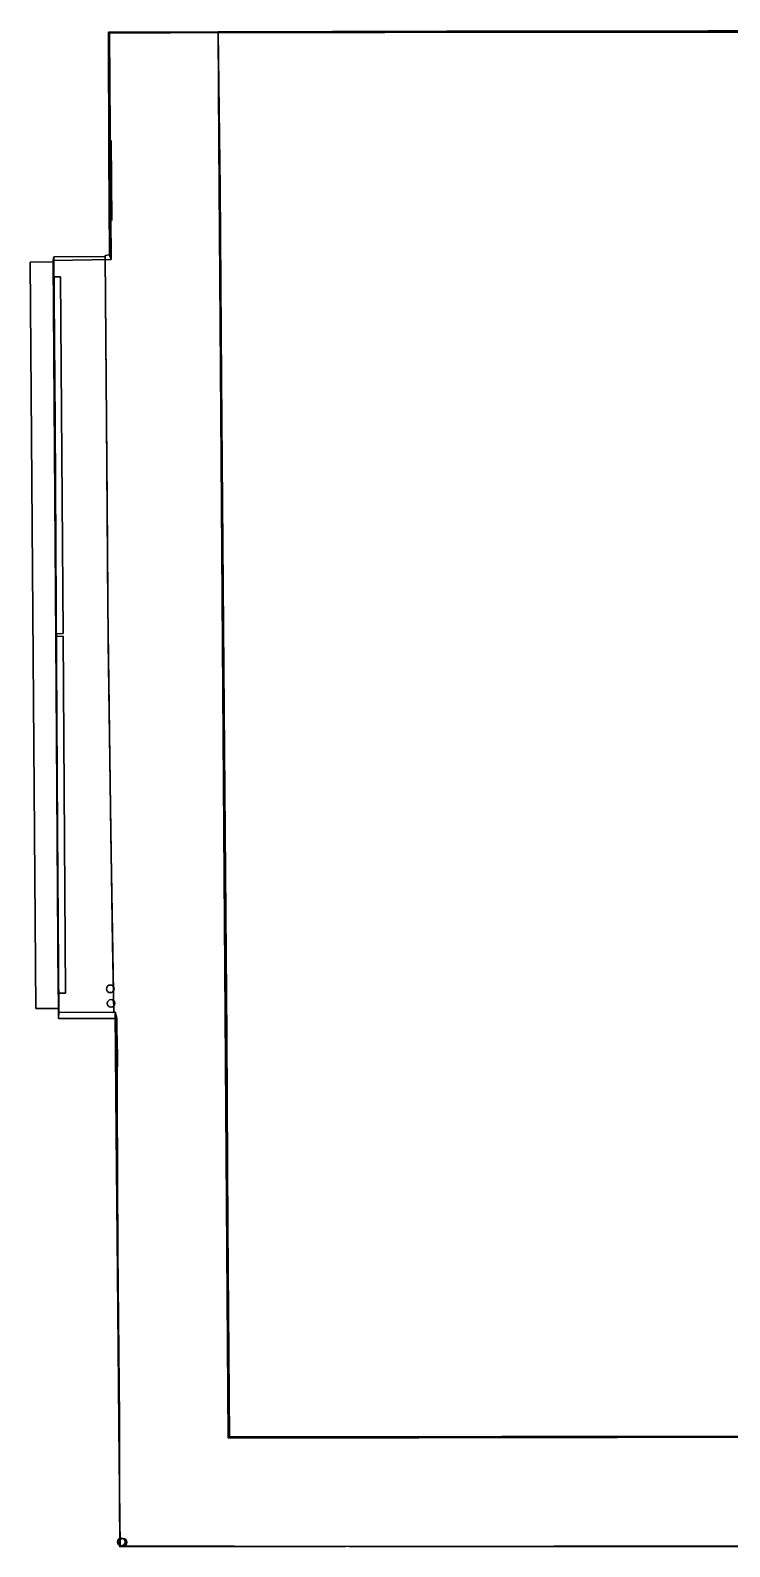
# Model space of a CAD drawing. Header units: millimetres. Extents: x -2075 to 3347, y -4061 to 425.
# Drawn here: x -2075 to -243, y -3968 to 4 of the extents above; entities that cross this region are included whole.
import ezdxf

# ---------------------------------------------------------------- set-up
doc = ezdxf.new("R2010")
doc.units = ezdxf.units.MM
for name, color, linetype, lineweight in [('Окно РАМА', 32, 'Continuous', 30), ('ПОЛ', 3, 'Continuous', 30), ('ПОТОЛОК', 150, 'Continuous', 30), ('ПРОЕМЫ', 200, 'Continuous', 30), ('Углы- Стены', 7, 'Continuous', 30), ('Электрика', 1, 'Continuous', 30)]:
    doc.layers.add(name, color=color, linetype=linetype, lineweight=lineweight)

msp = doc.modelspace()

# ---------------------------------------------------------------- linework, layer by layer
at = {"layer": 'Окно РАМА'}
for p, q in [((-2075.4, -602.9), (-2015.4, -602.5)), ((-2075.4, -602.9, 2740), (-2015.4, -602.5, 2740)), ((-2061.3, -2557.9), (-2075.4, -602.9)), ((-2061.3, -2557.9, 2740), (-2075.4, -602.9, 2740)), ((-2015.4, -602.5), (-2001.3, -2557.5)), ((-2015.4, -602.5, 2740), (-2001.3, -2557.5, 2740)), ((-2015.4, -602.5), (-2015.4, -602.5, 2740)), ((-2015.1, -641.1, 55), (-1996.1, -641, 55)), ((-2015.1, -641.1, 2165), (-1996.1, -641, 2165)), ((-2008.7, -1576.1, 55), (-2015.1, -641.1, 55)), ((-2008.7, -1576.1, 2165), (-2015.1, -641.1, 2165)), ((-2015.1, -641.1, 55), (-2015.1, -641.1, 2165)), ((-1996.1, -641, 55), (-1989.7, -1575.9, 55)), ((-1996.1, -641, 2165), (-1989.7, -1575.9, 2165)), ((-1996.1, -641, 55), (-1996.1, -641, 2165)), ((-1989.7, -1575.9, 55), (-2008.7, -1576.1, 55)), ((-1989.7, -1575.9, 2165), (-2008.7, -1576.1, 2165)), ((-2008.7, -1576.1, 55), (-2008.7, -1576.1, 2165)), ((-2008.7, -1583.1, 55), (-1989.7, -1582.9, 55)), ((-2008.7, -1583.1, 2165), (-1989.7, -1582.9, 2165)), ((-2002.3, -2518, 55), (-2008.7, -1583.1, 55)), ((-2002.3, -2518, 2165), (-2008.7, -1583.1, 2165)), ((-2008.7, -1583.1, 55), (-2008.7, -1583.1, 2165)), ((-1989.7, -1575.9, 55), (-1989.7, -1575.9, 2165)), ((-1989.7, -1582.9, 55), (-1983.3, -2517.9, 55)), ((-1989.7, -1582.9, 2165), (-1983.3, -2517.9, 2165)), ((-1989.7, -1582.9, 55), (-1989.7, -1582.9, 2165)), ((-1983.3, -2517.9, 55), (-2002.3, -2518, 55)), ((-1983.3, -2517.9, 2165), (-2002.3, -2518, 2165)), ((-2002.3, -2518, 55), (-2002.3, -2518, 2165)), ((-1983.3, -2517.9, 55), (-1983.3, -2517.9, 2165)), ((-2001.3, -2557.5), (-2061.3, -2557.9)), ((-2001.3, -2557.5, 2740), (-2061.3, -2557.9, 2740)), ((-2001.3, -2557.5), (-2001.3, -2557.5, 2740))]:
    msp.add_line(p, q, dxfattribs=at)
at = {"layer": 'ПОЛ'}
for p, q in [((-1867.7, -2.7), (-1707.8, -2.3)), ((-1866, -255.3), (-1867.7, -2.7)), ((-1707.8, -2.3), (-1146.5, -1.6)), ((-1146.5, -1.6), (-528.3, -0.8)), ((-528.3, -0.8), (248.7, -2.2)), ((-1863.7, -595.7), (-1866, -255.3)), ((-2015.5, -598.2), (-1863.7, -595.7)), ((-2001.9, -2584.4), (-2015.5, -598.2)), ((-1848.6, -2584.3), (-2001.9, -2584.4)), ((-1847.9, -2794.8), (-1848.6, -2584.3)), ((-1846.3, -3196.1), (-1847.9, -2794.8)), ((-1842, -3629.8), (-1846.3, -3196.1)), ((-1842, -3837.7), (-1842, -3629.8)), ((-1841, -3967.6), (-1842, -3837.7)), ((-1249.7, -3967.4), (-1841, -3967.6)), ((-703.7, -3966.6), (-1249.7, -3967.4)), ((412, -3965.7), (-703.7, -3966.6))]:
    msp.add_line(p, q, dxfattribs=at)
at = {"layer": 'ПОТОЛОК'}
for p, q in [((-1871, -0.4, 2735.2), (-1583.2, 0.5, 2728.2)), ((-1583.4, 0.5, 2929.5), (-984.5, 1.8, 2930.7)), ((-1581.3, -288.2, 2930.7), (-1583.4, 0.5, 2929.5)), ((-1583.2, 0.5, 2728.2), (-1583.4, 0.5, 2929.5)), ((-1583.2, 0.5, 2728.2), (-1578, -408.8, 2727.7)), ((-984.5, 1.8, 2930.7), (-300.1, 3.1, 2931.7)), ((-300.1, 3.1, 2931.7), (851.4, 4.3, 2932.7)), ((-1870.1, -321.3, 2734), (-1871, -0.4, 2735.2)), ((-1574.2, -1239.8, 2930.9), (-1581.3, -288.2, 2930.7)), ((-1868.1, -584.1, 2734.6), (-1870.1, -321.3, 2734)), ((-1578, -408.8, 2727.7), (-1574.3, -907.9, 2727.6)), ((-1879.3, -585.1, 2734.6), (-1868.1, -584.1, 2734.6)), ((-1877.4, -806.5, 2734.3), (-1879.3, -585.1, 2734.6)), ((-1874.4, -1230.1, 2735.8), (-1877.4, -806.5, 2734.3)), ((-1574.3, -907.9, 2727.6), (-1567.6, -1773.7, 2727.9)), ((-1871.4, -1598.6, 2735.7), (-1874.4, -1230.1, 2735.8)), ((-1564.9, -2574.4, 2930.1), (-1574.2, -1239.8, 2930.9)), ((-1865.3, -2030, 2736.1), (-1871.4, -1598.6, 2735.7)), ((-1567.6, -1773.7, 2727.9), (-1560.6, -2628.8, 2728.8)), ((-1859.7, -2388.3, 2735), (-1865.3, -2030, 2736.1)), ((-1856.2, -2567.5, 2734.7), (-1859.7, -2388.3, 2735)), ((-1852.8, -2567.4, 2734.7), (-1856.2, -2567.5, 2734.7)), ((-1850.2, -2883.5, 2734.3), (-1852.8, -2567.4, 2734.7)), ((-1557, -3682.8, 2928.5), (-1564.9, -2574.4, 2930.1)), ((-1560.6, -2628.8, 2728.8), (-1557.8, -3131.4, 2729.7)), ((-1847.3, -3251.4, 2733.4), (-1850.2, -2883.5, 2734.3)), ((-1557.8, -3131.4, 2729.7), (-1553.4, -3679.7, 2730.1)), ((-1842.5, -3742, 2733.2), (-1847.3, -3251.4, 2733.4)), ((-1553.4, -3679.7, 2730.1), (-1557, -3682.8, 2928.5)), ((-1057.9, -3682.7, 2929.5), (-1557, -3682.8, 2928.5)), ((-1553.4, -3679.7, 2730.1), (-1228.9, -3679.5, 2730.2)), ((-1228.9, -3679.5, 2730.2), (-840.6, -3679, 2730.1)), ((-537.9, -3681.7, 2930.3), (-1057.9, -3682.7, 2929.5)), ((-840.6, -3679, 2730.1), (-533.8, -3678.6, 2731.3)), ((293.6, -3680.4, 2931.6), (-537.9, -3681.7, 2930.3)), ((-533.8, -3678.6, 2731.3), (-106.8, -3678.4, 2731.7)), ((-1840, -3965.6, 2733), (-1842.5, -3742, 2733.2)), ((-1239.8, -3966.8, 2733.9), (-1840, -3965.6, 2733)), ((-691.7, -3967.3, 2733.6), (-1239.8, -3966.8, 2733.9)), ((-179.7, -3967.3, 2733.6), (-691.7, -3967.3, 2733.6))]:
    msp.add_line(p, q, dxfattribs=at)
at = {"layer": 'ПРОЕМЫ'}
for p, q in [((-2013.5, -589.2, 2749.3), (-1879.6, -587.7, 2749.3)), ((-2010.5, -1022.1, 2745.5), (-2013.5, -589.2, 2749.3)), ((-1879.6, -587.7, 2749.3), (-1875.7, -1017.6, 2745.5)), ((-2007.6, -1504.3, 2742.6), (-2010.5, -1022.1, 2745.5)), ((-1875.7, -1017.6, 2745.5), (-1872.3, -1505.3, 2742.6)), ((-2004.2, -2088.7, 2739.3), (-2007.6, -1504.3, 2742.6)), ((-1872.3, -1505.3, 2742.6), (-1864.4, -2099.7, 2739.3)), ((-2001.1, -2568.2, 2742.7), (-2004.2, -2088.7, 2739.3)), ((-1864.4, -2099.7, 2739.3), (-1856.8, -2567.7, 2742.7)), ((-1856.8, -2567.7, 2742.7), (-2001.1, -2568.2, 2742.7))]:
    msp.add_line(p, q, dxfattribs=at)
at = {"layer": 'Углы- Стены'}
for p, q in [((-1867.7, -2.7), (-1871, -0.4, 2735.2)), ((-2015.5, -598.2), (-2013.5, -589.2, 2749.3)), ((-1863.7, -595.7), (-1868.1, -584.1, 2734.6)), ((-2001.1, -2568.2, 2742.7), (-2001.9, -2584.4)), ((-1848.6, -2584.3), (-1852.8, -2567.4, 2734.7)), ((-1840, -3965.6, 2733), (-1841, -3967.6))]:
    msp.add_line(p, q, dxfattribs=at)
at = {"layer": 'Электрика', "extrusion": (0.999978, 0.006685, 0)}
for p, q in [((-1862.1, -494.2, 330.8), (-1863.5, -284.5, 330.8)), ((-1863.5, -284.5, 330.8), (-1863.5, -284.5, 261.9)), ((-1863.5, -284.5, 261.9), (-1862.1, -494.2, 261.9)), ((-1862.1, -494.2, 261.9), (-1862.1, -494.2, 330.8)), ((-1847.2, -2698.3, 2086.1), (-1847.7, -2628.4, 2086.1)), ((-1847.7, -2628.4, 2086.1), (-1847.7, -2628.4, 2016.1)), ((-1847.7, -2628.4, 2016.1), (-1847.2, -2698.3, 2016.1)), ((-1847.2, -2704, 925.7), (-1847.6, -2634, 925.7)), ((-1847.6, -2634, 925.7), (-1847.6, -2634, 855.7)), ((-1847.6, -2634, 855.7), (-1847.2, -2704, 855.7)), ((-1847.1, -2710.4, 319.4), (-1847.6, -2640.4, 319.4)), ((-1847.6, -2640.4, 319.4), (-1847.6, -2640.4, 249.4)), ((-1847.6, -2640.4, 249.4), (-1847.1, -2710.4, 249.4)), ((-1847.2, -2698.3, 2016.1), (-1847.2, -2698.3, 2086.1)), ((-1847.2, -2704, 855.7), (-1847.2, -2704, 925.7)), ((-1847.1, -2710.4, 249.4), (-1847.1, -2710.4, 319.4))]:
    msp.add_line(p, q, dxfattribs=at)
at = {"layer": 'Электрика', "extrusion": (-0.001048, 0.999999, 0)}
for p, q in [((-1277.7, -3967, 2091.8), (-1347.7, -3967.1, 2091.8)), ((-1347.7, -3967.1, 2021.8), (-1277.7, -3967, 2021.8)), ((-1347.7, -3967.1, 2091.8), (-1347.7, -3967.1, 2021.8)), ((-1272.7, -3967, 929.5), (-1342.7, -3967.1, 929.5)), ((-1342.7, -3967.1, 859.5), (-1272.7, -3967, 859.5)), ((-1342.7, -3967.1, 929.5), (-1342.7, -3967.1, 859.5)), ((-1277.7, -3967, 2021.8), (-1277.7, -3967, 2091.8)), ((-1272.7, -3967, 859.5), (-1272.7, -3967, 929.5))]:
    msp.add_line(p, q, dxfattribs=at)
at = {"layer": 'Электрика', "extrusion": (0.999978, 0.006685, 0)}
msp.add_circle((-376.5, 893.4, -1867.7), 33.5, dxfattribs=at)
at = {"layer": 'Электрика'}
for centre in [(-1865.9, -2506.4, 2730.5), (-1863.8, -2544.7, 2733.7), (-1837, -3955.2, 1315.1), (-1832.5, -3956.3, 2689.7)]:
    msp.add_circle(centre, 10, dxfattribs=at)

doc.saveas('drawing.dxf')
